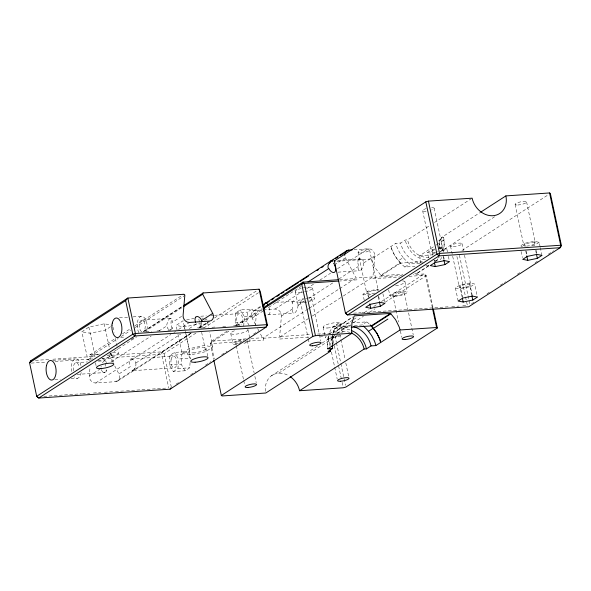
<?xml version="1.0" encoding="UTF-8"?>
<svg xmlns="http://www.w3.org/2000/svg" width="591" height="591" viewBox="0 0 591 591"><rect width="100%" height="100%" fill="white"/><g stroke="black" fill="none" stroke-linecap="round" stroke-linejoin="round"><path stroke-width="0.44" stroke-dasharray="2.96 2.22" d="M292.272 302.452L292.235 303.951M420.171 263.069L420.157 258.836A23.795 19.732 57.1 0 0 419.691 255.689L435.183 245.686M190.073 362.556L189.755 367.779L185.146 370.771L173.333 371.562L169.307 364.972L169.89 355.398L174.5 352.413L186.313 351.615L190.339 358.205L178.526 359.003L174.5 352.413M173.333 371.562L177.943 368.577L178.526 359.003M185.146 370.771L181.119 364.182L181.703 354.6L186.313 351.615M237.346 326.143L235.107 322.479L235.691 312.905L240.301 309.92L252.113 309.123L256.139 315.712L255.556 325.286M243.743 326.084L244.327 316.51L240.301 309.92M249.158 325.346L246.92 321.681L247.503 312.107L252.113 309.123M190.886 333.11L115.696 381.668L95.661 383.02A5.888 4.883 57.1 0 1 89.293 375.965L90.076 366.9M90.704 359.646L91.021 356.018A0.983 0.813 57.1 0 0 89.958 354.844L115.541 338.325M263.423 309.824L275.066 309.034A5.888 4.883 57.1 0 1 281.434 316.089L279.609 337.143L262.736 338.281L260.188 333.427M354.068 249.734L368.4 248.767A5.888 4.883 57.1 0 1 374.768 255.814L372.936 276.876L356.063 278.014L345.462 257.794A5.888 4.883 57.1 0 1 344.981 256.642M106.528 371.17L106.55 369.722M172.328 328.67L172.35 327.229M357.998 260.106L357.947 261.724M443.523 252.121L444.329 243.743A24.009 19.902 57.1 0 0 443.834 240.086L439.017 240.411A22.325 18.506 57.1 0 1 439.541 245.169M328.145 336.774L327.288 344.228A24.002 19.902 57.1 0 0 327.525 346.991M414.749 273.382L417.475 273.205L418.103 271.712M435.294 261.695L436.845 260.697L437.473 259.205M308.443 318.527L280.533 336.552L279.44 339.049L308.517 337.092M333.184 332.888A34.677 28.752 57.1 0 1 334.757 328.788L352.694 316.857M135.723 367.75L132.643 370.675L174.116 367.868M201.524 325.257L198.975 327.998M134.615 369.272L134.947 368.88M200.415 326.779L200.748 326.387M90.327 360.259L87.815 359.816L81.861 331.802L88.864 327.067L104.223 323.794L112.593 325.264M110.487 326.683L105.59 330L90.231 333.272L81.861 331.802M87.815 359.816L94.819 355.08L99.938 353.987M97.892 360.916L111.544 358.013L118.547 353.27L117.616 348.897M177.041 329.822L176.111 325.449L183.107 320.714L185.153 330.339M201.236 322.693L199.839 323.639L184.473 326.912L176.111 325.449M204.737 320.322L206.835 318.904L207.397 321.534M177.972 334.203L182.065 353.462L189.061 348.72L204.427 345.454L212.79 346.917L209.628 332.031M182.065 353.462L190.428 354.925L205.794 351.652L212.79 346.917M122.514 333.819L130.271 328.81M134.918 325.811L183.757 294.274M91.021 356.018L118.156 338.495M121.251 336.493L130.559 330.487M135.206 327.488L184.82 295.448M144.145 331.004L182.619 306.16M131.136 339.515L134.231 337.513M143.539 331.507L182.294 306.478M109.667 354.312L136.794 336.796M144.544 331.787L182.53 307.261M89.293 375.965L100.825 368.518M110.99 361.951L151.17 336.006M158.898 331.012L166.625 326.025M181.629 316.333L172.158 322.45A6.073 2.482 -74.4 0 0 170.437 318.217M95.661 383.02L170.925 334.454M173.953 332.452L175.571 331.448M178.6 329.453L189.526 322.435M115.696 381.668A5.888 4.883 57.1 0 0 118.931 373.97L130.463 366.516A6.073 3.376 64.7 0 1 129.835 359.646L130.958 358.996M135.996 362.948L180.809 334.004M189.312 328.515L196.264 324.023M198.642 328.101L209.495 321.09M191.366 332.947L162.104 351.844L107.03 355.56M199.064 327.975L208.305 322.006M214.459 318.032L257.58 290.181M117.764 380.973L191.565 333.309M200.024 327.85L209.251 321.888M195.961 333.08L164.187 353.595L161.579 354.305L101.911 358.331M203.71 328.071L258.732 292.538M253.303 311.058L261.717 305.621M255.526 324.533L252.135 318.061A5.888 4.883 57.1 0 1 255.364 310.364L261.54 306.382M227.033 331.189L211.526 341.206L210.233 343.186L213.683 359.409M235.558 325.685L261.916 308.657M228.843 331.167L210.233 343.186L211.002 343.666L241.889 341.583M237.368 325.663L262.175 309.64M252.135 318.061L263.202 310.918M268.735 307.342L301.107 286.436M334.395 264.938L345.462 257.794M275.066 309.034L302.06 291.599M306.692 288.615L314.405 283.636M319.805 280.149L330.605 273.175M337.542 268.691L368.4 248.767M175.985 384.209L179.08 382.207M190.708 374.701L196.131 371.192M205.432 365.186L210.854 361.685M221.706 354.681L227.129 351.18M238.757 343.666L241.852 341.664M253.48 334.159L258.902 330.657M281.434 316.089L292.501 308.938M298.034 305.37L304.202 301.388M332.726 282.963L308.827 298.396A5.888 1.374 -12 0 1 309.758 300.464M338.894 278.982L358.168 266.534M363.701 262.965L374.768 255.814M336.929 261.274L371.673 258.932L395.837 243.329L400.654 243.004L405.263 240.027L407.568 239.865L429.856 225.474M434.474 222.497L471.359 198.672M250.85 338.547L263.66 337.69L305.525 310.652M306.301 310.149L308.628 308.65M309.396 308.147L338.857 289.117M339.633 288.622L355.139 278.605L357.023 279.839L339.759 281.006M312.314 316.022L342.551 296.497M343.327 295.995L372.012 277.467L402.198 275.436M419.765 263.246L409.689 263.926A37.432 31.035 57.1 0 1 403.202 257.617L398.408 260.712A37.432 31.035 57.1 0 0 404.894 267.021L414.971 266.342M371.673 258.932A23.891 19.813 57.1 0 0 372.537 262.042L375.44 268.211L380.811 275.288L400.173 262.781L400.513 263.143L422.292 261.673M380.811 275.288L381.143 275.65L400.513 263.143M440.229 249.239A19.636 16.282 57.1 0 0 441.322 237.589L479.744 212.775M439.017 240.411L443.627 237.434A22.325 18.506 57.1 0 1 441.743 251.936M435.959 245.184L438.286 243.684M439.349 245.006A24.009 19.902 57.1 0 0 439.039 243.189L443.834 240.086M404.894 267.021L409.689 263.926M364.248 300.302L362.955 294.207L367.565 291.23L377.176 289.243L378.838 289.575M428.615 257.742L427.507 252.512L432.117 249.535L434.74 248.996M439.948 252.076L495.28 216.336M447.476 252.039L446.73 248.552L442.12 251.53L440.376 251.892M437.865 258.053L439.239 257.166M337.476 323.861A37.432 31.035 57.1 0 0 333.819 330.857L329.024 333.952A37.432 31.035 57.1 0 1 332.681 326.963L337.476 323.861L366.789 321.888A37.432 31.035 57.1 0 1 369.08 323.824M417.645 272.806L429.265 265.3M435.464 261.296L437.015 260.299M417.475 273.205L429.096 265.699M334.705 328.751L352.524 317.249M352.82 320.012L332.667 333.036L316.2 334.144M353.595 319.517L357.474 317.012M364.448 312.506L369.102 309.499M373.756 306.493L376.859 304.491M381.505 301.491L424.146 273.951L426.229 275.709L433.129 308.162M461.955 250.518L548.788 194.439M342.728 328.951L347.338 325.973M337.077 333.287L350.256 324.769M353.352 322.767L363.435 316.259M369.634 312.255L375.063 308.753M385.14 302.245L426.229 275.709L424.146 273.951L413.175 274.689M271.409 375.802L318.29 345.528M322.132 343.046L335.193 334.609M278.716 373.194L337.121 335.474M341.731 332.497L343.268 331.507M366.789 321.888L361.995 324.984L352.834 325.604M458.188 301.041L455.41 287.972L460.02 284.988L469.631 283.008L474.632 284.005L477.41 297.081M540.115 246.676L539.184 242.317L534.183 241.32L524.572 243.3L519.962 246.277L522.466 246.779M455.41 287.972L460.411 288.962L470.022 286.982L474.632 284.005M539.184 242.317L534.574 245.295L531.08 246.011M471.515 303.804L474.617 301.802M487.021 293.793L489.348 292.286M500.2 285.283L505.63 281.774M517.258 274.261L520.361 272.259M535.091 262.751L537.418 261.244M548.271 254.241L553.701 250.732M104.629 360.776L103.558 361.456A6.073 2.482 -74.4 0 0 102.177 363.517M170.43 318.283L169.388 318.926A6.073 2.482 -74.4 0 0 166.669 325.988M186.52 319.982L194.203 318.35M439.985 247.917L441.728 247.555L446.73 248.552M427.507 252.512L432.509 253.509L436.003 252.793M362.955 294.207L367.949 295.204L371.451 294.481M75.774 362.719L87.601 361.921M98.527 361.175L104.895 360.739M441.322 237.589L443.627 237.434M439.039 243.189L439.061 243.182A23.795 19.732 57.1 0 1 439.416 245.272M337.72 260.38L359.66 258.902L361.618 259.353M419.691 255.689L433.395 254.765M434.045 260.882L436.845 260.697M425.963 265.603L429.627 265.359M338.03 272.163L359.638 270.708M381.143 275.65L402.944 274.18M339.596 279.654L355.139 278.605M372.773 278.775L400.026 276.943M409.112 276.329L425.468 275.221L432.368 307.682M275.716 302.474L293.949 301.24L295.796 301.646A5.459 4.662 -52 0 1 297.923 303.235M119.463 317.795L127.597 317.249M133.019 316.879L141.153 316.333M255.364 310.364L262.53 309.883M235.691 312.905L247.503 312.107M141.744 320.196L170.696 318.246M200.785 316.222L206.281 315.845M210.861 315.542L213.61 315.35M214.526 315.291L239.266 313.622M267.826 314.804L293.978 313.045M244.327 316.51L256.139 315.712M353.558 313.193L360.902 312.698M361.818 312.632L371.916 311.952M372.832 311.893L448.081 306.818M451.753 306.566L459.096 306.072M462.768 305.828L467.355 305.517L456.813 255.933M235.107 322.479L246.92 321.681M146.043 331.706L151.503 331.337M156.97 330.975L160.604 330.731M167.888 330.243L170.622 330.059L168.679 329.601M201.147 327.998L205.653 327.695M211.97 327.266L216.476 326.956M222.785 326.535L227.299 326.225M233.608 325.796L239.916 325.375M120.653 337.335L125.166 337.033M332.681 326.963L351.918 325.663M334.875 328.367L350.315 327.325M246.277 338.857L211.526 341.206L211.002 343.666L214.26 358.996M280.533 336.552L310.711 334.513M247.341 341.214L263.697 340.113L263.66 337.69M320.329 336.294L323.055 336.109M89.958 354.844L100.145 354.157M35.43 360.384L49.201 359.461M52.872 359.21L95.092 356.366M52.754 360.347L75.353 358.826M31.234 363.096L45.921 362.106M55.096 361.485L92.735 358.951M169.89 355.398L181.703 354.6M131.32 358.959L173.466 356.114M169.307 364.972L181.119 364.182M77.029 374.406L104.821 372.552L102.878 372.094M177.943 368.577L189.755 367.779M54.852 379.828L60.275 379.466M71.119 378.728L77.451 378.306M43.889 396.339L81.521 393.798M82.437 393.739L89.78 393.244M93.452 393L100.795 392.498M104.467 392.254L114.565 391.574M115.481 391.508L125.58 390.828M126.496 390.769L167.807 387.984M359.867 258.895L360.525 258.976M294.155 301.24L294.798 301.314M169.772 329.977L170.208 330.044M103.972 372.478L104.408 372.537M201.819 318.024L203.489 318.32M112.689 352.251L118.547 353.27M132.487 370.646L132.052 370.121M400.173 262.781L394.921 255.896L392.032 249.904A24.009 19.909 57.1 0 1 391.146 246.883L391.102 246.683M198.059 327.968L197.852 327.628M403.202 257.617L399.45 252.313L396.879 246.942A24.009 19.902 57.1 0 1 395.837 243.329M397.721 259.863L394.751 255.578L392.21 250.385A24.135 20.013 57.1 0 1 391.146 246.883M197.882 327.687L197.911 327.739A4.846 1.152 61.5 0 0 198.317 327.776M257.646 328.574L258.496 330.192M108.892 354.814L112.652 361.995M114.75 365.984L118.931 373.97M297.694 303.434L297.886 303.922A4.233 3.753 -35.5 0 1 298.086 305.266M540.3 247.548L541.962 255.386M526.596 201.952L535.328 243.034M534.183 241.32L535.114 245.679M536.037 250.037L536.96 254.389M535.69 250.525L536.244 253.14M524.572 243.3L525.318 246.787M526.241 251.145L527.349 256.376M525.702 250.761L526.817 255.992M515.093 204.479L523.825 245.56M521.077 251.507L522.37 257.61M462.036 243.64L463.558 250.783M464.504 255.253L470.768 284.722M469.631 283.008L472.408 296.084M470.022 286.982L471.684 294.828M459.429 255.223L469.963 304.808M460.02 284.988L462.797 298.063M460.411 288.962L462.073 296.808M450.534 246.166L459.266 287.248M448.399 256.398L449.507 261.621M434.134 208.187L442.873 249.269A5.888 1.374 -12 0 1 440.347 251.049M441.728 247.555L442.659 251.914M443.582 256.272L444.506 260.631M443.235 256.76L443.789 259.375M432.117 249.535L433.233 254.765M434.341 259.996L434.895 262.611M432.509 253.509L432.878 255.253M422.639 210.714L431.371 251.796M404.961 281.7L407.14 291.969M404.274 292.619L413.22 334.72M392.771 295.153L398.482 322.021M400.388 330.975L401.717 337.247M388.634 289.812L389.905 295.803M382.916 293.727L384.955 303.316M369.582 249.875L378.314 290.957M377.176 289.243L377.546 290.986M378.654 296.217L379.954 302.319M378.306 296.704L379.23 301.063M367.565 291.23L369.043 298.196M367.949 295.204L368.326 296.941M358.08 252.401L366.812 293.483M340.401 323.388L342.403 332.807M339.722 334.314L340.675 338.791M340.859 339.685L345.048 359.387M345.809 362.97L348.668 376.408M334.942 335.688L336.279 341.997M336.471 342.898L340.689 362.734M340.881 363.635L345.476 385.273M332.135 335.496L341.147 377.871M342.1 382.377L342.869 385.982M328.219 336.84L330.125 345.794M331.455 352.066L334.499 366.398M334.691 367.292L337.166 378.934M323.166 327.222L325.353 337.491M312.506 287.935L314.685 298.204M311.819 298.861L319.243 333.789M319.435 334.683L320.765 340.955M300.317 301.388L308.125 338.104M308.317 339.005L309.263 343.482M295.271 291.762L297.45 302.038M247.947 329.623L249.771 338.185M247.267 340.549L254.115 372.788M254.876 376.371L256.213 382.643M235.765 343.075L236.141 344.863M236.334 345.765L243.566 379.799M243.758 380.693L244.711 385.169M230.712 333.457L232.898 343.726M207.581 322.405L208.697 327.658M206.045 348.276L208.032 357.614M198.842 319.192L200.77 328.02M201.634 332.319L205.794 351.652M184.473 326.912L184.85 328.662M185.966 333.915L190.428 354.925M185.345 331.219L189.061 348.72M188.81 352.103L190.25 358.892M171.331 387.208L164.187 353.595L162.104 351.844L161.579 354.305L168.723 387.918M112.962 327.015L114.078 332.268M115.378 338.392L117.432 348.018M111.802 354.63L113.428 362.268M104.223 323.794L109.313 347.508M110.428 352.761L111.544 358.013M88.864 327.067L95.254 356.905M95.461 362.704L96.547 367.794M439.527 246.329L439.623 248.434M439.534 246.839L439.586 248.685M304.269 301.816A5.888 1.374 -12 0 1 300.302 301.329A5.888 1.374 -12 0 1 303.885 299.26M305.613 298.81A5.888 1.374 -12 0 1 306.781 298.588M308.509 297.613A8.835 2.061 -12 0 1 313.119 299.933A8.835 2.061 -12 0 1 299.016 302.755A8.835 2.061 -12 0 1 303.634 298.588M402.464 280.902A8.835 2.061 -12 0 1 403.934 283.104A8.835 2.061 -12 0 1 394.5 286.044M329.926 346.134A19.636 16.282 57.1 0 1 334.683 335.171M337.335 333.235A19.636 16.282 57.1 0 1 349.761 332.401M265.522 391.323A19.636 16.282 57.1 0 1 288.593 375.617M246.802 341.31A5.888 1.374 -12 0 1 245.199 342.152M237.87 343.63A5.888 1.374 -12 0 1 236.585 342.071A5.888 1.374 -12 0 1 243.817 340.061M249.624 339.448A8.835 2.061 -12 0 1 243.95 343.341M236.326 344.538A8.835 2.061 -12 0 1 233.918 342.322A8.835 2.061 -12 0 1 244.541 339.234M247.895 329.527A8.835 2.061 -12 0 1 241.165 333.228A8.835 2.061 -12 0 1 231.029 333.797A8.835 2.061 -12 0 1 236.311 330.17M338.761 335.392A5.888 1.374 -12 0 1 331.204 337.365A5.888 1.374 -12 0 1 328.677 336.08M340.896 335.452A8.835 2.061 -12 0 1 329.29 338.288A8.835 2.061 -12 0 1 326.372 336.087M335.814 333.147A8.835 2.061 -12 0 1 341.251 332.977M332.142 343.74A22.325 18.506 57.1 0 1 333.457 336.309M335.496 332.519A22.325 18.506 57.1 0 1 350.249 326.018M327.532 346.718A22.325 18.506 57.1 0 1 330.11 336.685M332.703 333.368A22.325 18.506 57.1 0 1 350.049 329.941M332.179 338.155A24.785 20.545 57.1 0 0 332.378 344.317A24.711 20.493 57.1 0 1 332.186 338.155A32.557 26.994 57.1 0 1 332.548 335.429M333.088 333.154A32.557 26.994 57.1 0 1 333.841 330.871M332.112 338.133A34.677 28.752 57.1 0 1 332.585 335.23M363.738 262.936A5.984 2.438 -74.4 0 1 360.429 270.515A5.984 2.438 -74.4 0 1 358.131 266.556M361.544 259.515A4.854 4.307 -33.3 0 1 364.219 262.825M358.19 260.225A4.551 2.741 48.2 0 1 359.631 258.489M357.851 262.825A4.854 0.598 80.5 0 1 358.626 267.893M298.078 305.34A5.976 2.438 -74.4 0 1 294.776 312.861A5.976 2.438 -74.4 0 1 292.464 308.96M268.772 307.313A5.976 3.324 64.7 0 1 269.843 313.097A5.976 3.324 64.7 0 1 266.733 314.693M292.464 302.562A4.499 2.719 47.4 0 1 293.904 300.819M291.991 302.703A5.422 0.894 78 0 1 292.19 303.117M292.331 307.113A4.248 0.968 87.3 0 1 292.346 308.605M109.727 353.854A8.835 2.061 -12 0 1 110.776 356.033A8.835 2.061 -12 0 1 101.948 358.877M132.517 370.269A4.846 1.152 61.5 0 1 132.103 370.247M196.308 323.994A6.073 3.376 64.7 0 1 196.109 323.602M172.24 328.441A4.854 1.64 86.4 0 1 171.434 320.182M168.745 329.468A4.846 3.842 -83.5 0 1 166.935 325.966M200.504 326.01A4.987 1.116 -52.5 0 1 199.728 326.808M201.694 322.767A4.854 3.856 -84 0 1 201.043 324.873M171.22 329.719A5.001 2.682 36.7 0 1 170.045 329.682M171.782 328.33A4.987 2.394 54.3 0 1 171.745 329.379M130.936 358.936A6.073 3.376 64.7 0 1 135.945 362.97M135.745 363.066A4.854 3.856 -84 0 1 135.243 367.366M104.637 360.709A6.073 2.482 -74.4 0 1 106.299 362.741M101.039 367.107A6.073 2.482 -74.4 0 1 101.187 366.398M132.975 370.72A5.001 1.337 -68.5 0 1 132.857 370.032M134.704 368.511A4.987 1.116 -52.5 0 1 133.928 369.301M105.42 372.212A5.001 2.682 36.7 0 1 104.245 372.175M102.945 371.961A4.846 3.842 -83.5 0 1 101.246 369.205M106.439 370.934A4.854 1.64 86.4 0 1 106.129 370.468M105.198 366.184A4.854 1.64 86.4 0 1 105.597 362.778M105.981 370.83A4.987 2.394 54.3 0 1 105.944 371.872M81.189 372.426A9.818 4.987 86.1 0 1 74.215 376.932M71.792 371.54A9.818 4.987 86.1 0 1 74.584 359.129A9.818 4.987 86.1 0 1 81.144 366.265M73.727 370.749A5.888 2.992 86.1 0 1 75.212 362.963A5.888 2.992 86.1 0 1 79.246 367.181M138.833 332.659A9.818 4.987 86.1 0 1 138.25 319.303A9.818 4.987 86.1 0 1 145.009 318.519A9.818 4.987 86.1 0 1 146.553 331.765M141.707 331.75A5.888 2.992 86.1 0 1 139.557 322.775A5.888 2.992 86.1 0 1 144.426 322.553A5.888 2.992 86.1 0 1 143.391 331.677M239.015 325.05A5.888 2.992 86.1 0 1 237.146 315.963A5.888 2.992 86.1 0 1 241.992 316.089A5.888 2.992 86.1 0 1 240.906 325.094M374.753 293.084A5.888 1.374 -12 0 1 367.085 293.764A5.888 1.374 -12 0 1 371.133 291.149A5.888 1.374 -12 0 1 378.24 290.831M429.029 257.351A19.636 16.282 57.1 0 1 407.568 239.865M439.423 248.781A5.888 1.374 -12 0 1 442.866 249.254M438.16 251.707A5.888 1.374 -12 0 1 437.576 251.84M435.323 252.231A5.888 1.374 -12 0 1 431.356 251.736A5.888 1.374 -12 0 1 434.932 249.675M431.6 207.64A5.888 1.374 -12 0 1 431.615 209.968M426.089 211.201A5.888 1.374 -12 0 1 422.617 210.588A5.888 1.374 -12 0 1 426.2 208.586M437.525 258.954A37.432 31.035 57.1 0 1 436.764 260.697M441.64 257.425A37.432 31.035 57.1 0 1 440.413 259.767M422.897 262.973A22.325 18.506 57.1 0 1 400.654 243.004M425.402 259.841A22.325 18.506 57.1 0 1 405.263 240.027M395.527 295.685A5.888 1.374 -12 0 0 404.288 292.759A5.888 1.374 -12 0 0 395.756 293.21A5.888 1.374 -12 0 0 395.527 295.685M299.556 292.545A8.835 2.061 -12 0 0 312.543 288.12A8.835 2.061 -12 0 0 299.563 288.896A8.835 2.061 -12 0 0 299.556 292.545M394.197 296.579A8.835 2.061 -12 0 0 407.177 292.153A8.835 2.061 -12 0 0 394.204 292.929A8.835 2.061 -12 0 0 394.197 296.579M327.458 327.998A8.835 2.061 -12 0 0 340.438 323.572A8.835 2.061 -12 0 0 327.466 324.348A8.835 2.061 -12 0 0 327.458 327.998M193.102 352.879A8.835 2.061 -12 0 0 206.082 348.454A8.835 2.061 -12 0 0 193.102 349.229A8.835 2.061 -12 0 0 193.102 352.879M171.146 359.165A5.888 2.992 86.1 0 0 174.279 367.868A5.888 2.992 86.1 0 0 176.325 358.929A5.888 2.992 86.1 0 0 171.146 359.165M360.835 252.941A5.888 1.374 -12 0 0 369.597 250.015A5.888 1.374 -12 0 0 361.064 250.458A5.888 1.374 -12 0 0 360.835 252.941M462.022 287.787A5.888 1.374 -12 0 0 470.783 284.862A5.888 1.374 -12 0 0 462.251 285.313A5.888 1.374 -12 0 0 462.022 287.787M453.29 246.706A5.888 1.374 -12 0 0 462.051 243.78A5.888 1.374 -12 0 0 453.519 244.223A5.888 1.374 -12 0 0 453.29 246.706M526.574 246.1A5.888 1.374 -12 0 0 535.343 243.174A5.888 1.374 -12 0 0 526.803 243.618A5.888 1.374 -12 0 0 526.574 246.1M517.842 205.011A5.888 1.374 -12 0 0 526.611 202.092A5.888 1.374 -12 0 0 518.071 202.536A5.888 1.374 -12 0 0 517.842 205.011"/><path stroke-width="0.89" d="M30.488 362.335L30.843 360.695L127.855 298.041L183.757 294.274A0.983 0.813 57.1 0 1 184.82 295.448L183.084 315.395A5.888 4.883 57.1 0 0 189.452 322.442L209.495 321.09A5.888 4.883 57.1 0 0 212.73 313.393L202.683 294.244A0.983 0.813 57.1 0 1 203.223 292.959L259.124 289.191L260.284 291.54L267.428 325.153L266.135 327.133L170.045 389.188L38.777 398.046L36.694 396.295L29.55 362.675L30.843 360.695M329.143 263.667L330.435 261.968M263.571 305.879L264.805 304.313M170.045 389.188L170.902 387.873M561.45 245.723L560.157 247.71L468.678 306.788L347.538 314.959L345.454 313.208L334.336 260.912L425.823 201.834L428.431 201.125L472.128 198.177A19.636 16.282 57.1 0 0 492.968 215.715A19.636 16.282 57.1 0 0 505.874 195.902L549.571 192.954L550.339 193.434L561.45 245.723L560.682 245.243L439.549 253.413L436.934 254.123L345.454 313.208L347.538 314.959L439.017 255.881L560.157 247.71L560.682 245.243L549.571 192.954M195.673 317.204L196.759 316.503A6.073 3.376 64.7 0 1 201.745 320.477M29.55 362.675L125.647 300.62L127.855 298.041L135.398 333.523L134.874 335.983L38.777 398.046L36.694 396.295L132.79 334.233L135.398 333.523L266.667 324.673L267.428 325.153M183.845 305.473L203.223 292.959M183.306 306.759L202.683 294.244M201.797 320.455L212.73 313.393M262.485 305.133L346.636 250.783M263.084 305.384L264.62 304.387M266.94 302.895L269.252 301.403M271.565 299.903L273.877 298.411M276.965 296.416L279.277 294.924M281.589 293.431L283.909 291.939M286.221 290.44L298.558 282.468M300.102 281.479L308.591 275.997M317.072 270.515L318.615 269.518M321.703 267.531L323.24 266.534M330.184 262.049L333.272 260.055M335.585 258.562L337.897 257.07M340.209 255.571L343.297 253.583M345.609 252.084L348.697 250.096L352.28 249.853M263.468 307.66L303.006 282.121L338.68 279.72M263.726 308.635L301.72 284.101L304.328 283.392L338.85 281.065M308.044 281.951L328.862 268.513A5.984 3.324 64.7 0 0 334.536 272.266A5.984 3.324 64.7 0 0 334.432 264.908M480.513 212.28L505.874 195.902M213.876 360.311L221.352 395.475L312.831 336.39L315.439 335.681L351.992 333.221A23.692 19.643 57.1 0 1 351.527 330.081L351.977 322.686L354.245 315.86L390.57 313.407L395.623 319.738L399.147 326.875A23.788 19.725 57.1 0 1 400.011 329.977L375.846 345.587L371.03 345.905L366.42 348.889L364.115 349.045L299.556 390.732A19.636 16.282 57.1 0 0 290.233 376.652M380.345 306.293L384.955 303.316L379.954 302.319L370.343 304.299L365.733 307.276L370.734 308.273L380.345 306.293L379.415 301.935M444.897 264.598L449.507 261.621L444.506 260.631L434.895 262.611L430.285 265.588L435.286 266.585L444.897 264.598L443.974 260.247M327.673 347.907A24.002 19.902 57.1 0 0 327.85 348.823L351.992 333.221M332.208 345.314A22.325 18.506 57.1 0 0 332.667 348.498L328.057 351.475L330.369 351.32A19.636 16.282 57.1 0 1 330.074 349.636M330.369 351.32L265.81 393.008L222.113 395.955L221.352 395.475M351.224 327.259L371.2 325.914L390.57 313.407M371.2 325.914L371.532 326.269L390.902 313.762M363.155 325.929A37.432 31.035 57.1 0 1 368.481 331.292L373.276 328.197L377.043 333.472L379.259 337.949A24.002 19.902 57.1 0 1 380.641 342.485A23.788 19.725 57.1 0 0 379.784 339.382L376.888 333.258L371.532 326.269M374.029 327.998L387.866 319.066M472.8 300.058L477.41 297.081L472.408 296.084L462.797 298.063L458.188 301.041L463.189 302.038L472.8 300.058L471.869 295.699M537.352 258.363L541.962 255.386L536.96 254.389L527.349 256.376L522.74 259.353L527.741 260.35L537.352 258.363L536.429 254.012M433.321 309.063L437.347 327.998L345.861 387.075L343.253 387.785L299.556 390.732M400.011 329.977L436.579 327.51L437.347 327.998M327.85 348.823L332.667 348.498M266.681 303.094L267.139 303.582M332.349 260.764L332.814 261.296M334.336 260.912L335.104 261.399M368.481 331.292L371.702 335.688L374.465 341.044A24.002 19.902 57.1 0 1 375.846 345.587M526.817 255.992L527.741 260.35M462.443 298.551L463.189 302.038M428.431 201.125L439.549 253.413L439.017 255.881L436.934 254.123L425.823 201.834M434.548 263.098L435.286 266.585M432.56 308.583L436.579 327.51M369.803 303.914L370.734 308.273M315.439 335.681L304.328 283.392L303.006 282.121L301.72 284.101L312.831 336.39M259.124 289.191L266.667 324.673L266.135 327.133L134.874 335.983L132.79 334.233L125.647 300.62M344.716 255.349A5.888 4.883 57.1 0 1 348.697 250.096M351.46 333.073A19.636 16.282 57.1 0 1 364.115 349.045M353.189 326.535A22.325 18.506 57.1 0 1 371.03 345.905M351.497 330.487A22.325 18.506 57.1 0 1 366.42 348.889M370.18 324.858A37.432 31.035 57.1 0 1 373.276 328.197M328.448 268.669A4.854 4.787 84.8 0 1 329.054 263.593M330.768 260.794A4.573 1.633 -59.8 0 1 332.297 260.845M333.767 263.822A4.846 0.628 79 0 1 333.686 263.231M263.017 306.197A5.459 5.142 83.4 0 1 263.357 305.695M265.182 303.072A4.499 1.596 -59.2 0 1 266.637 303.161M267.509 304.793A5.422 0.798 82.3 0 1 267.524 304.166M195.591 322.398A6.073 3.376 64.7 0 1 195.636 317.153M201.546 320.573A4.854 3.856 -84 0 1 201.73 321.859M332.644 345.728L332.622 345.728A24.711 20.493 57.1 0 1 332.43 344.789A24.785 20.545 57.1 0 0 332.63 345.728M404.857 339.574A5.888 1.374 -12 0 0 413.619 336.648A5.888 1.374 -12 0 0 405.086 337.092A5.888 1.374 -12 0 0 404.857 339.574M312.403 345.809A5.888 1.374 -12 0 0 321.164 342.883A5.888 1.374 -12 0 0 312.632 343.334A5.888 1.374 -12 0 0 312.403 345.809M247.843 387.497A5.888 1.374 -12 0 0 256.612 384.571A5.888 1.374 -12 0 0 248.072 385.022A5.888 1.374 -12 0 0 247.843 387.497M340.298 381.261A5.888 1.374 -12 0 0 349.067 378.336A5.888 1.374 -12 0 0 340.527 378.787A5.888 1.374 -12 0 0 340.298 381.261M100.839 368.577A8.835 2.061 -12 0 0 113.819 364.152A8.835 2.061 -12 0 0 100.839 364.928A8.835 2.061 -12 0 0 100.839 368.577M195.082 362.217A8.835 2.061 -12 0 0 208.069 357.791A8.835 2.061 -12 0 0 195.089 358.567A8.835 2.061 -12 0 0 195.082 362.217M46.475 365.57A9.818 4.987 86.1 0 0 51.698 380.072A9.818 4.987 86.1 0 0 55.103 365.179A9.818 4.987 86.1 0 0 46.475 365.57M112.275 323.078A9.818 4.987 86.1 0 0 117.498 337.579A9.818 4.987 86.1 0 0 120.904 322.686A9.818 4.987 86.1 0 0 112.275 323.078"/></g></svg>
